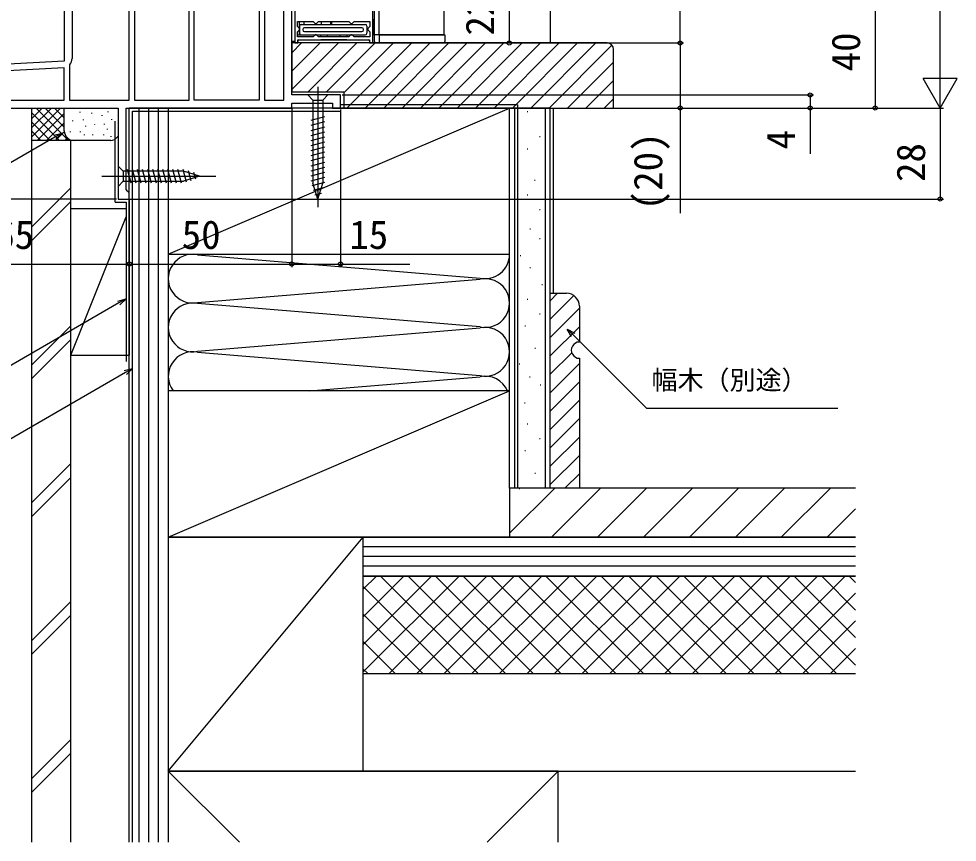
# Model space of a CAD drawing. Units: millimetres, scale not verified. Extents: x -525 to 525, y -783 to 778.
# Drawn here: x -344 to -55.2, y -185.6 to 67.7 of the extents above; entities that cross this region are included whole.
import ezdxf
from ezdxf.enums import TextEntityAlignment as Align

# ---------------------------------------------------------------- set-up
doc = ezdxf.new("R2010")
doc.units = ezdxf.units.MM
doc.header["$LTSCALE"] = 4
for name, color, linetype in [('0-2_YKK_11', 7, 'Continuous'), ('0-4_YKK_12', 2, 'Continuous'), ('0-5_YKK_13', 4, 'Continuous'), ('0-7_YKK_D', 6, 'Continuous'), ('0-9_YSS_K', 3, 'Continuous'), ('0-A_YSS_KE', 3, 'Continuous')]:
    doc.layers.add(name, color=color, linetype=linetype)
doc.styles.add('ＭＳ ゴシック', font='')
doc.styles.get('ＭＳ ゴシック').set_extended_font_data('MS Gothic')

msp = doc.modelspace()

# ---------------------------------------------------------------- linework, layer by layer
at = {"layer": '0-2_YKK_11'}
msp.add_line((-242.099, 62.5), (-242.399, 62.2), dxfattribs=at)
for points in [[(-260, 44.3), (-260, 108.3), (-261.8, 108.3), (-261.8, 106.3), (-270, 106.3), (-270, 103)], [(-323.784, 81.126), (-322.792, 75.5), (-327.6, 75.5), (-327.6, 80.856), (-327.057, 81.724), (-327.377, 82.3), (-330, 82.3), (-330, 54.658), (-374.052, 52.35)], [(-259.099, 81.3), (-259.099, 60.3), (-258.099, 60.3), (-258.099, 61.3), (-236.099, 61.3), (-236.099, 60.3), (-235.099, 60.3), (-235.099, 81.3)], [(-310, 42.7), (-310, 79.9), (-313.1, 79.9), (-313.1, 76)], [(-270, 75.7), (-270, 42.7), (-290, 42.7), (-290, 75.7), (-288.6, 75.7)], [(-316, 73.1), (-327.6, 73.1), (-327.6, 55.533)], [(-242.399, 62.2), (-251.799, 62.2), (-252.099, 62.5), (-252.399, 62.8), (-252.799, 62.8), (-253.099, 62.5), (-253.399, 62.2), (-258.199, 62.2), (-258.199, 63.75), (-257.899, 64.05), (-257.599, 64.35), (-257.599, 64.75), (-257.899, 65.05), (-258.199, 65.35), (-258.199, 66.9), (-253.399, 66.9), (-253.099, 66.6), (-252.799, 66.3), (-252.399, 66.3), (-252.099, 66.6), (-251.799, 66.9), (-242.399, 66.9), (-242.099, 66.6), (-241.799, 66.3), (-241.399, 66.3), (-241.099, 66.6), (-240.799, 66.9), (-235.999, 66.9), (-235.999, 65.35), (-236.299, 65.05), (-236.599, 64.75), (-236.599, 64.35), (-236.299, 64.05), (-235.999, 63.75), (-235.999, 62.2), (-240.799, 62.2), (-241.099, 62.5), (-241.399, 62.8), (-241.799, 62.8), (-242.099, 62.5)], [(-328.282, 53.665), (-328.4, 53.342), (-328.4, 42.7), (-310, 42.7)], [(-374, 40.3), (-313.4, 40.3), (-313.4, 12.3), (-310, 12.3), (-310, 14.2), (-310.5, 14.7), (-311, 15.2), (-311, 40.3), (-260, 40.3), (-260, 41.8), (-247.5, 41.8), (-247.5, 40.3), (-245, 40.3), (-245, 44.3), (-260, 44.3)]]:
    msp.add_lwpolyline(points, dxfattribs=at)
for points in [[(-291.6, 42.7), (-291.6, 79.9), (-308.4, 79.9), (-308.4, 42.7)], [(-268.4, 80.7), (-268.4, 42.7), (-262.4, 42.7), (-262.4, 80.7)], [(-330, 52.656), (-372.6, 50.423), (-372.6, 42.7), (-330, 42.7)]]:
    msp.add_lwpolyline(points, close=True, dxfattribs=at)
msp.add_arc((-330.5, 55.533), 2.9, 319.88081, 0.00001, dxfattribs=at)
at = {"layer": '0-4_YKK_12'}
for p, q in [((-234.599, 62.801), (-234.599, 226.57)), ((-233.099, 62.801), (-233.099, 226.57)), ((-213.099, 62.801), (-213.099, 226.57)), ((-213.099, 62.801), (-235.099, 62.801))]:
    msp.add_line(p, q, dxfattribs=at)
at = {"layer": '0-5_YKK_13'}
for p, q in [((-257.599, 62.8), (-257.599, 66.9)), ((-256.299, 66.9), (-256.299, 66)), ((-250.899, 66), (-250.899, 66.9)), ((-247.999, 66), (-247.999, 66.9)), ((-247.799, 66.9), (-247.799, 66)), ((-234.899, 67.3), (-234.899, 62.8)), ((-257.099, 66), (-237.399, 66)), ((-256.599, 64.5), (-256.599, 64.3)), ((-238.399, 65), (-256.099, 65)), ((-256.099, 63.8), (-238.399, 63.8)), ((-252.599, 66.3), (-252.899, 66)), ((-252.299, 66), (-252.599, 66.3)), ((-237.899, 64.3), (-237.899, 64.5)), ((-236.899, 65.5), (-236.899, 63.3)), ((-236.899, 65), (-236.599, 64.7)), ((-236.596, 64.304), (-236.899, 64)), ((-259.099, 62.8), (-259.099, 60.8)), ((-258.199, 62.8), (-237.399, 62.8)), ((-258.099, 61), (-258.099, 60.8)), ((-257.799, 61.3), (-236.399, 61.3)), ((-251.099, 62.2), (-251.099, 62.8)), ((-243.099, 61.3), (-251.099, 61.3)), ((-249.099, 62.8), (-249.099, 62.2)), ((-245.099, 61.3), (-249.099, 61.3)), ((-245.099, 62.2), (-245.099, 62.8)), ((-243.099, 62.8), (-243.099, 62.2)), ((-236.099, 61), (-236.099, 60.6)), ((-234.599, 60.8), (-234.599, 62.8)), ((-235.799, 60.3), (-233.499, 60.3)), ((-233.499, 60.3), (-213.399, 60.3)), ((-252, 46.8), (-252, 9.8)), ((-248.9, 44.3), (-250.45, 42.75)), ((-253.55, 42.75), (-253.55, 17.216)), ((-250.45, 42.75), (-250.45, 17.216)), ((-249.9, 37.555), (-254.1, 36.429)), ((-249.9, 36.002), (-254.1, 34.877)), ((-249.9, 34.449), (-254.1, 33.324)), ((-249.9, 32.896), (-254.1, 31.771)), ((-249.9, 31.343), (-254.1, 30.218)), ((-249.9, 29.79), (-254.1, 28.665)), ((-249.9, 28.237), (-254.1, 27.112)), ((-249.9, 26.684), (-254.1, 25.559)), ((-249.9, 25.131), (-254.1, 24.006)), ((-249.9, 23.579), (-254.1, 22.453)), ((-313.4, 22.4), (-313.4, 16.2)), ((-313.4, 22.4), (-311.85, 20.85)), ((-293.316, 20.85), (-311.85, 20.85)), ((-311.85, 20.85), (-311.85, 17.75)), ((-309.423, 17.2), (-310.549, 21.4)), ((-307.87, 17.2), (-308.996, 21.4)), ((-306.317, 17.2), (-307.443, 21.4)), ((-304.764, 17.2), (-305.89, 21.4)), ((-303.211, 17.2), (-304.337, 21.4)), ((-301.659, 17.2), (-302.784, 21.4)), ((-300.106, 17.2), (-301.231, 21.4)), ((-298.553, 17.2), (-299.678, 21.4)), ((-297, 17.2), (-298.125, 21.4)), ((-295.447, 17.2), (-296.572, 21.4)), ((-293.894, 17.2), (-295.019, 21.4)), ((-292.41, 17.459), (-293.466, 21.4)), ((-288.4, 19.3), (-293.316, 20.85)), ((-290.978, 17.91), (-291.792, 20.946)), ((-289.547, 18.362), (-290.096, 20.412)), ((-249.9, 22.026), (-254.1, 20.9)), ((-249.9, 20.473), (-254.1, 19.347)), ((-318.4, 19.3), (-283.4, 19.3)), ((-313.4, 16.2), (-311.85, 17.75)), ((-311.85, 17.75), (-293.316, 17.75)), ((-288.4, 19.3), (-293.316, 17.75)), ((-249.9, 18.92), (-254.1, 17.794)), ((-249.9, 17.367), (-253.841, 16.311)), ((-252, 12.3), (-253.55, 17.216)), ((-252, 12.3), (-253.55, 17.216)), ((-250.354, 15.692), (-253.39, 14.879)), ((-252, 12.3), (-250.45, 17.216)), ((-250.889, 13.996), (-252.938, 13.447))]:
    msp.add_line(p, q, dxfattribs=at)
msp.add_lwpolyline([(-259.099, 60.8), (-260.019, 60.8), (-260.019, 70.8), (-259.099, 70.8)], close=True, dxfattribs=at)
for points in [[(-257.599, 65.5), (-257.599, 63.3), (-257.599, 65.5)], [(-241.299, 66), (-241.599, 66.3), (-241.899, 66)], [(-232.999, 60.8), (-232.999, 62.8), (-234.899, 62.8)], [(-232.999, 62.8), (-212.899, 62.8), (-212.899, 60.8)], [(-248.9, 44.3), (-255.1, 44.3), (-253.55, 42.75), (-250.45, 42.75)]]:
    msp.add_lwpolyline(points, dxfattribs=at)
for centre, radius, start, end in [((-235.399, 67.3), 0.5, 0, 53.1301), ((-257.099, 65.5), 0.5, 90, 180), ((-256.099, 64.5), 0.5, 90, 180), ((-256.099, 64.3), 0.5, 180, 270), ((-238.399, 64.5), 0.5, 0, 90), ((-238.399, 64.3), 0.5, 270, 0), ((-237.399, 65.5), 0.5, 0, 90), ((-258.599, 60.8), 0.5, 180, 270), ((-258.599, 60.8), 0.5, 270, 0), ((-257.799, 61), 0.3, 90, 180), ((-257.099, 63.3), 0.5, 180, 270), ((-237.399, 63.3), 0.5, 270, 0), ((-236.399, 61), 0.3, 0, 90), ((-234.099, 60.8), 0.5, 180, 270), ((-233.499, 60.8), 0.5, 270, 0), ((-213.399, 60.8), 0.5, 270, 0), ((-235.799, 60.6), 0.3, 180, 270)]:
    msp.add_arc(centre, radius, start, end, dxfattribs=at)
at = {"layer": '0-7_YKK_D'}
for p, q in [((-60.5, 50.8), (-60.5, 444.8)), ((-140.5, 60.304), (-140.5, 401.304)), ((-193.099, 82.304), (-193.099, 60.304)), ((-80.5, 80.3), (-80.5, 40.3)), ((-235.479, 60.304), (-139.5, 60.304)), ((-235.479, 60.304), (-192.099, 60.304)), ((-162, 60.3), (-139.5, 60.3)), ((-60.5, 40.3), (-60.5, 58.487)), ((-60.5, 40.3), (-65.75, 49.393)), ((-55.25, 49.393), (-65.75, 49.393)), ((-60.5, 40.3), (-55.25, 49.393)), ((-244.5, 44.3), (-99.5, 44.3)), ((-260, 40.05), (-260, -8.7)), ((-260, 39.05), (-260, -8.7)), ((-245.25, 40.3), (-59.5, 40.3)), ((-245.25, 40.3), (-59.5, 40.3)), ((-245, 39.8), (-245, -8.7)), ((-244.5, 40.3), (-79.5, 40.3)), ((-244.5, 40.3), (-99.5, 40.3)), ((-160, 40.3), (-139.5, 40.3)), ((-60.5, 40.3), (-60.5, 12.3)), ((-313.9, 12.3), (-456, 12.3)), ((-310.7, 12.3), (-59.5, 12.3)), ((-310, 11.8), (-310, -8.7)), ((-310, 11.8), (-310, -8.7)), ((-375, -7.7), (-310, -7.7)), ((-310, -7.7), (-260, -7.7))]:
    msp.add_line(p, q, dxfattribs=at)
for points in [[(-140.5, 60.3), (-140.5, 40.3), (-140.5, 7.955)], [(-100.5, 44.3), (-100.5, 40.3), (-100.5, 26.182)], [(-330.682, 32.603), (-332.89, 31.328), (-400.489, -7.7), (-483.319, -7.7)], [(-333.232, 31.92), (-330.682, 32.603), (-332.549, 30.736)], [(-260, -7.7), (-245, -7.7), (-223.722, -7.7)], [(-311, -18.414), (-313.208, -19.689), (-361.724, -47.7), (-450.442, -47.7)], [(-313.55, -19.098), (-311, -18.414), (-312.866, -20.281)], [(-173.919, -29.983), (-175.239, -27.697), (-172.953, -29.017)], [(-175.239, -27.697), (-173.436, -29.5), (-150.87, -52.066), (-92.032, -52.066)], [(-309, -39.803), (-311.208, -41.078), (-357.319, -67.7), (-446.037, -67.7)], [(-311.55, -40.486), (-309, -39.803), (-310.866, -41.669)]]:
    msp.add_lwpolyline(points, dxfattribs=at)
for centre in [(-193.099, 60.304), (-140.5, 60.304), (-140.5, 60.3), (-100.5, 44.3), (-140.5, 40.3), (-100.5, 40.3), (-80.5, 40.3), (-60.5, 12.3), (-310, -7.7), (-310, -7.7), (-260, -7.7), (-260, -7.7), (-245, -7.7)]:
    msp.add_circle(centre, 0.637, dxfattribs=at)
at = {"layer": '0-9_YSS_K'}
for p, q in [((-180.5, 226.57), (-180.5, 60.3)), ((-260, 57.271), (-256.97, 60.3)), ((-260, 51.614), (-251.313, 60.3)), ((-260, 45.957), (-245.656, 60.3)), ((-255, 45.3), (-240, 60.3)), ((-249.343, 45.3), (-234.343, 60.3)), ((-244, 44.986), (-228.686, 60.3)), ((-243.029, 40.3), (-223.029, 60.3)), ((-237.372, 40.3), (-217.372, 60.3)), ((-231.715, 40.3), (-211.715, 60.3)), ((-226.058, 40.3), (-206.058, 60.3)), ((-220.402, 40.3), (-200.402, 60.3)), ((-214.745, 40.3), (-194.745, 60.3)), ((-209.088, 40.3), (-189.088, 60.3)), ((-203.431, 40.3), (-183.431, 60.3)), ((-197.774, 40.3), (-177.774, 60.3)), ((-192.117, 40.3), (-172.117, 60.3)), ((-186.46, 40.3), (-166.46, 60.3)), ((-180.804, 40.3), (-161.491, 59.613)), ((-175.147, 40.3), (-161, 54.447)), ((-169.49, 40.3), (-161, 48.79)), ((-163.833, 40.3), (-161, 43.133)), ((-340, 30.3), (-340, 40.3)), ((-340, 31.442), (-331.142, 40.3)), ((-340, 34.271), (-333.97, 40.3)), ((-340, 37.099), (-336.799, 40.3)), ((-340, 39.927), (-339.627, 40.3)), ((-340, 38.785), (-331.514, 30.3)), ((-338.686, 40.3), (-328.686, 30.3)), ((-338.313, 30.3), (-330, 38.614)), ((-335.857, 40.3), (-330, 34.442)), ((-333.029, 40.3), (-330, 37.271)), ((-330.201, 40.3), (-330, 40.099)), ((-330, 33.3), (-330, 40.3)), ((-325.244, 39.084), (-325.244, 38.884)), ((-321.651, 38.78), (-321.651, 38.58)), ((-318.434, 38.112), (-318.434, 37.912)), ((-316.585, 39.196), (-316.585, 38.996)), ((-298, 40.3), (-310, 40.3)), ((-310, -185.576), (-310, 40.3)), ((-307, -185.576), (-307, 40.3)), ((-304, -185.576), (-304, 40.3)), ((-301, -185.576), (-301, 40.3)), ((-298, 40.3), (-298, -185.576)), ((-298, -4.7), (-193, 40.3)), ((-191.5, 40.3), (-191.5, -76.701)), ((-187.53, 39.191), (-187.33, 39.191)), ((-182, 40.3), (-182, -76.701)), ((-179.5, -16.7), (-179.5, 40.3)), ((-340, 35.957), (-334.343, 30.3)), ((-335.485, 30.3), (-330, 35.785)), ((-327.504, 36.443), (-327.504, 36.243)), ((-324.158, 36.777), (-324.158, 36.577)), ((-323.498, 34.774), (-323.498, 34.574)), ((-320.705, 35.377), (-320.705, 35.177)), ((-317.766, 35.442), (-317.766, 35.242)), ((-315.498, 36.889), (-315.498, 36.689)), ((-340, 33.128), (-337.171, 30.3)), ((-332.656, 30.3), (-329.982, 32.975)), ((-328.172, 33.105), (-328.172, 32.905)), ((-325.159, 33.105), (-325.159, 32.905)), ((-323.832, 32.104), (-323.832, 31.904)), ((-321.317, 32.104), (-321.317, 31.904)), ((-317.936, 32.104), (-317.936, 31.904)), ((-316.753, 33.91), (-316.753, 33.71)), ((-190.514, 34.47), (-190.314, 34.47)), ((-327, 30.3), (-340, 30.3)), ((-329.828, 30.3), (-329.033, 31.095)), ((-315.649, 30.3), (-327, 30.3)), ((-315.667, 31.603), (-315.667, 31.403)), ((-183.8, 31.486), (-183.6, 31.486)), ((-187.53, 27.756), (-187.33, 27.756)), ((-190.514, 22.534), (-190.314, 22.534)), ((-185.292, 18.058), (-185.092, 18.058)), ((-328, 15.758), (-340, 3.758)), ((-187.53, 13.582), (-187.33, 13.582)), ((-340, -0.485), (-328, 11.515)), ((-328, -35.7), (-328, 9.3)), ((-311, 9.3), (-328, 9.3)), ((-310, 9.3), (-310, -35.7)), ((-183.8, 9.106), (-183.6, 9.106)), ((-328, -35.7), (-311, 6.8)), ((-190.514, 6.122), (-190.314, 6.122)), ((-186.784, 3.138), (-186.584, 3.138)), ((-183.8, 0.154), (-183.6, 0.154)), ((-288.968, -4.858), (-202.031, -12.042)), ((-189.768, -5.068), (-189.568, -5.068)), ((-186.784, -8.797), (-186.584, -8.797)), ((-288.968, -19.542), (-202.031, -12.358)), ((-183.054, -14.019), (-182.854, -14.019)), ((-180.5, -19.002), (-178.198, -16.7)), ((-202.031, -27.042), (-288.968, -19.858)), ((-187.53, -18.495), (-187.33, -18.495)), ((-180.5, -24.659), (-173.24, -17.399)), ((-183.8, -22.971), (-183.6, -22.971)), ((-180.5, -30.316), (-171.5, -21.316)), ((-171.5, -20.7), (-171.5, -31.7)), ((-328, -26.669), (-340, -38.669)), ((-288.968, -34.542), (-202.031, -27.358)), ((-188.276, -26.701), (-188.076, -26.701)), ((-180.5, -35.973), (-171.5, -26.973)), ((-328, -30.911), (-340, -42.911)), ((-185.217, -33.632), (-185.017, -33.632)), ((-328, -35.7), (-310, -35.7)), ((-288.968, -34.858), (-202.031, -42.042)), ((-180.5, -41.629), (-173.869, -34.998)), ((-190.018, -38.434), (-189.818, -38.434)), ((-180.5, -47.286), (-171.5, -38.286)), ((-254.576, -46.7), (-202.031, -42.358)), ((-186.817, -42.435), (-186.617, -42.435)), ((-183.616, -44.836), (-183.416, -44.836)), ((-180.5, -52.943), (-171.5, -43.943)), ((-298, -91.7), (-193, -46.7)), ((-188.418, -50.439), (-188.218, -50.439)), ((-180.5, -58.6), (-171.5, -49.6)), ((-187.53, -56.864), (-187.33, -56.864)), ((-180.5, -64.257), (-171.5, -55.257)), ((-183.8, -61.34), (-183.6, -61.34)), ((-180.5, -69.914), (-171.5, -60.914)), ((-188.276, -65.07), (-188.076, -65.07)), ((-328, -69.095), (-340, -81.095)), ((-180.5, -75.571), (-171.5, -66.571)), ((-185.217, -72.001), (-185.017, -72.001)), ((-328, -73.338), (-340, -85.338)), ((-175.972, -76.7), (-171.5, -72.227)), ((-193, -90.496), (-179.209, -76.706)), ((-190.018, -76.802), (-189.818, -76.802)), ((-180.061, -91.7), (-165.072, -76.711)), ((-165.919, -91.7), (-150.936, -76.717)), ((-151.777, -91.7), (-136.799, -76.722)), ((-137.637, -91.702), (-122.662, -76.727)), ((-123.507, -91.714), (-108.525, -76.733)), ((-109.378, -91.727), (-94.373, -76.723)), ((-95.234, -91.725), (-86.534, -83.025)), ((-298, -163.7), (-238, -91.7)), ((-86.5, -94.7), (-238, -94.7)), ((-86.5, -97.7), (-238, -97.7)), ((-86.5, -100.7), (-238, -100.7)), ((-86.5, -103.7), (-238, -103.7)), ((-238, -103.7), (-86.5, -103.7)), ((-238, -163.7), (-238, -103.7)), ((-238, -107.726), (-233.973, -103.7)), ((-238, -116.211), (-225.488, -103.7)), ((-238, -124.697), (-217.003, -103.7)), ((-238, -133.182), (-208.518, -103.7)), ((-202.701, -133.7), (-232.701, -103.7)), ((-230.032, -133.7), (-200.032, -103.7)), ((-194.216, -133.7), (-224.216, -103.7)), ((-221.547, -133.7), (-191.547, -103.7)), ((-185.731, -133.7), (-215.731, -103.7)), ((-213.062, -133.7), (-183.062, -103.7)), ((-177.246, -133.7), (-207.246, -103.7)), ((-204.576, -133.7), (-174.576, -103.7)), ((-168.76, -133.7), (-198.76, -103.7)), ((-196.091, -133.7), (-166.091, -103.7)), ((-160.275, -133.7), (-190.275, -103.7)), ((-187.606, -133.7), (-157.606, -103.7)), ((-151.79, -133.7), (-181.79, -103.7)), ((-179.121, -133.7), (-149.121, -103.7)), ((-143.304, -133.7), (-173.304, -103.7)), ((-170.635, -133.7), (-140.635, -103.7)), ((-134.819, -133.7), (-164.819, -103.7)), ((-162.15, -133.7), (-132.15, -103.7)), ((-126.334, -133.7), (-156.334, -103.7)), ((-153.665, -133.7), (-123.665, -103.7)), ((-117.849, -133.7), (-147.849, -103.7)), ((-145.179, -133.7), (-115.179, -103.7)), ((-109.363, -133.7), (-139.363, -103.7)), ((-136.694, -133.7), (-106.694, -103.7)), ((-100.878, -133.7), (-130.878, -103.7)), ((-128.209, -133.7), (-98.209, -103.7)), ((-92.393, -133.7), (-122.393, -103.7)), ((-119.724, -133.7), (-89.724, -103.7)), ((-86.5, -131.108), (-113.907, -103.7)), ((-86.5, -122.623), (-105.422, -103.7)), ((-86.5, -114.137), (-96.937, -103.7)), ((-86.5, -105.652), (-88.452, -103.7)), ((-211.187, -133.7), (-238, -106.887)), ((-111.238, -133.7), (-86.5, -108.961)), ((-328, -111.521), (-340, -123.521)), ((-219.672, -133.7), (-238, -115.372)), ((-328, -115.764), (-340, -127.764)), ((-102.753, -133.7), (-86.5, -117.446)), ((-228.157, -133.7), (-238, -123.858)), ((-94.268, -133.7), (-86.5, -125.932)), ((-236.643, -133.7), (-238, -132.343)), ((-238, -133.7), (-86.5, -133.7)), ((-328, -153.948), (-340, -165.948)), ((-328, -158.19), (-340, -170.19)), ((-298, -163.7), (-276.123, -185.576)), ((-238, -163.7), (-86.5, -163.7)), ((-199.876, -185.576), (-178, -163.7))]:
    msp.add_line(p, q, dxfattribs=at)
for points in [[(-180.5, -76.7), (-180.5, -16.7), (-175.5, -16.7)], [(-171.5, -36.7), (-171.5, -76.7), (-180.5, -76.7)]]:
    msp.add_lwpolyline(points, dxfattribs=at)
for centre, radius, start, end in [((-327, 33.3), 3, 180, 270), ((-315.9, 33.3), 3, 270, 326.44238), ((-290.5, -12.2), 7.5, 78.21647, 281.78351), ((-200.5, -4.7), 7.5, 258.21646, 0), ((-200.5, -19.7), 7.5, 258.21646, 101.78354), ((-175.5, -20.7), 4, 0.00001, 89.99999), ((-290.5, -27.2), 7.5, 78.21647, 281.78351), ((-200.5, -34.7), 7.5, 258.21646, 101.78354), ((-171.5, -34.2), 2.5, 89.99999, 270.00001), ((-290.5, -42.2), 7.5, 78.21647, 216.8699), ((-200.5, -49.7), 7.5, 23.57819, 101.78354)]:
    msp.add_arc(centre, radius, start, end, dxfattribs=at)
at = {"layer": '0-A_YSS_KE'}
for p, q in [((-190.5, 41.3), (-245, 41.3)), ((-190.5, 41.3), (-190.5, -76.7)), ((-180.5, 40.3), (-193, 40.3)), ((-193, -76.701), (-193, 40.3)), ((-180.5, -76.701), (-180.5, 40.3)), ((-314.349, 11.3), (-314.349, 36.3)), ((-340, -185.576), (-340, 30.3)), ((-180.5, -76.701), (-193, -76.701)), ((-86.5, -91.7), (-238, -91.7)), ((-238, -103.7), (-238, -91.7)), ((-238, -103.7), (-86.5, -103.7))]:
    msp.add_line(p, q, dxfattribs=at)
for points in [[(-163, 60.3), (-260, 60.3), (-260, 45.3), (-244, 45.3), (-244, 40.3), (-161, 40.3), (-161, 58.3)], [(-309, -185.576), (-309, 39.3), (-245, 39.3)], [(-328, -185.576), (-328, 30.3), (-340, 30.3)], [(-314.349, 11.3), (-311, 11.3), (-311, -37.7)], [(-298, -46.7), (-298, -91.7), (-298, -185.576)], [(-193, -76.701), (-193, -46.7), (-298, -46.7), (-298, -91.7), (-193, -91.7)], [(-86.5, -76.7), (-193, -76.7), (-193, -91.7), (-86.5, -91.7)], [(-298, -91.7), (-298, -163.7), (-238, -163.7)], [(-238, -163.7), (-238, -91.7), (-298, -91.7)], [(-178, -185.576), (-178, -163.7), (-298, -163.7), (-298, -185.576)]]:
    msp.add_lwpolyline(points, dxfattribs=at)
msp.add_lwpolyline([(-193, -4.7), (-193, 40.3), (-298, 40.3), (-298, -4.7)], close=True, dxfattribs=at)
msp.add_arc((-163, 58.3), 2, 0.00001, 89.99999, dxfattribs=at)

# ---------------------------------------------------------------- texts
at = {"layer": '0-7_YKK_D', "style": 'ＭＳ ゴシック'}
for s, p in [('22', (-195.099, 62.577)), ('40', (-82.5, 51.573)), ('4', (-102.5, 27.568)), ('(20)', (-143.363, 8.841)), ('28', (-62.5, 17.539))]:
    msp.add_text(s, height=8.798, rotation=90, dxfattribs=at).set_placement(p, align=Align.BOTTOM_LEFT)
for s, height, p in [('65', 8.798, (-351.261, -5.7)), ('50', 8.798, (-293.863, -5.7)), ('15', 8.798, (-242.29, -5.7)), ('幅木（別途）', 5.865, (-149.308, -48.078))]:
    msp.add_text(s, height=height, dxfattribs=at).set_placement(p, align=Align.BOTTOM_LEFT)

doc.saveas('drawing.dxf')
